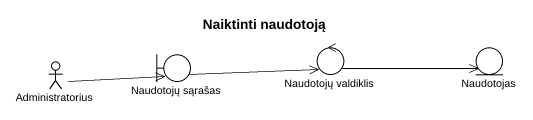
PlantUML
@startuml
title Naiktinti naudotoją
boundary "Naudotojų sąrašas" as Naudotojų_sąrašas
control "Naudotojų valdiklis" as Naudotojų_valdiklis
entity Naudotojas
actor Administratorius
Naudotojų_sąrašas -right-> Naudotojų_valdiklis
Naudotojų_valdiklis -right-> Naudotojas
Administratorius -right-> Naudotojų_sąrašas
@enduml
